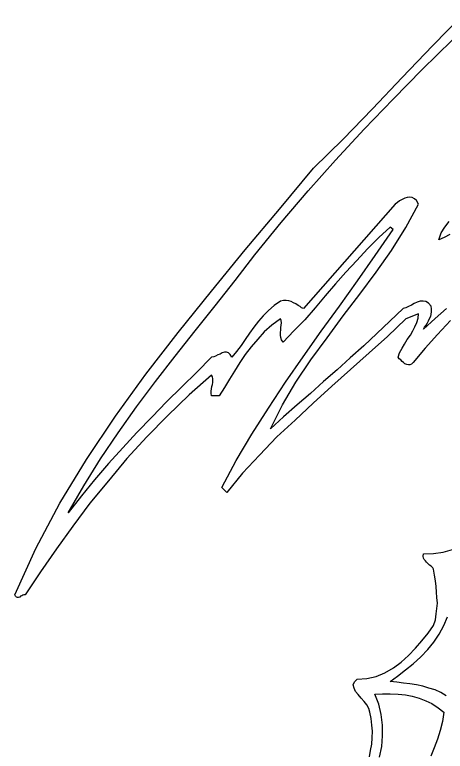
# Model space of a CAD drawing. Extents: x 0.02 to 7.8, y 0.03 to 7.11.
# Drawn here: x 0.019 to 1.135, y 4.044 to 5.954 of the extents above; entities that cross this region are included whole.
import ezdxf

# ---------------------------------------------------------------- set-up
doc = ezdxf.new("R2010")
doc.units = 0
doc.layers.add('1', color=7, linetype='Continuous')

msp = doc.modelspace()

# ---------------------------------------------------------------- linework, layer by layer
for points in [[(1.149, 5.161), (1.115, 5.125), (1.083, 5.089), (1.052, 5.052), (1.048, 5.048), (1.044, 5.046), (1.04, 5.046), (1.036, 5.047), (1.031, 5.049), (1.027, 5.052), (1.024, 5.055), (1.02, 5.059), (1.016, 5.062), (1.013, 5.066), (1.017, 5.077), (1.024, 5.089), (1.03, 5.1), (1.037, 5.112), (1.045, 5.123), (1.051, 5.134), (1.057, 5.145), (1.062, 5.156), (1.065, 5.167), (1.066, 5.178), (1.033, 5.165), (0.986, 5.12), (0.938, 5.077), (0.89, 5.034), (0.841, 4.991), (0.793, 4.947), (0.746, 4.903), (0.699, 4.859), (0.654, 4.812), (0.61, 4.765), (0.569, 4.715), (0.556, 4.728), (0.593, 4.798), (0.634, 4.866), (0.677, 4.934), (0.721, 5.001), (0.767, 5.067), (0.814, 5.133), (0.861, 5.198), (0.908, 5.264), (0.954, 5.33), (1, 5.397), (0.993, 5.403), (0.963, 5.376), (0.934, 5.347), (0.906, 5.317), (0.878, 5.286), (0.851, 5.256), (0.824, 5.225), (0.798, 5.194), (0.771, 5.163), (0.743, 5.134), (0.715, 5.105), (0.711, 5.111), (0.709, 5.117), (0.708, 5.123), (0.708, 5.13), (0.709, 5.137), (0.709, 5.143), (0.71, 5.149), (0.711, 5.155), (0.71, 5.161), (0.708, 5.165), (0.686, 5.149), (0.666, 5.132), (0.649, 5.113), (0.632, 5.093), (0.617, 5.073), (0.603, 5.052), (0.589, 5.03), (0.576, 5.009), (0.563, 4.987), (0.549, 4.966), (0.529, 4.966), (0.528, 4.973), (0.528, 4.978), (0.529, 4.984), (0.53, 4.99), (0.532, 4.995), (0.533, 5), (0.533, 5.005), (0.533, 5.01), (0.532, 5.015), (0.529, 5.019), (0.471, 4.968), (0.415, 4.914), (0.362, 4.859), (0.31, 4.803), (0.262, 4.745), (0.214, 4.687), (0.17, 4.628), (0.127, 4.569), (0.086, 4.509), (0.046, 4.45), (0.043, 4.45), (0.04, 4.449), (0.037, 4.447), (0.034, 4.446), (0.032, 4.444), (0.029, 4.443), (0.026, 4.443), (0.024, 4.444), (0.021, 4.446), (0.019, 4.45), (0.074, 4.57), (0.136, 4.687), (0.205, 4.801), (0.28, 4.913), (0.359, 5.022), (0.443, 5.13), (0.529, 5.237), (0.617, 5.344), (0.706, 5.45), (0.794, 5.556), (0.871, 5.631), (0.947, 5.71), (1.024, 5.791), (1.102, 5.873), (1.181, 5.954)], [(1.147, 5.384), (1.133, 5.376), (1.119, 5.37), (1.125, 5.388), (1.134, 5.403), (1.146, 5.418)], [(0.939, 4.03), (0.942, 4.046), (0.945, 4.062), (0.946, 4.079), (0.947, 4.096), (0.945, 4.112), (0.943, 4.129), (0.94, 4.145), (0.937, 4.155), (0.932, 4.164), (0.925, 4.173), (0.917, 4.182), (0.91, 4.191), (0.903, 4.199), (0.899, 4.208), (0.897, 4.216), (0.9, 4.224), (0.907, 4.231), (0.932, 4.233), (0.956, 4.238), (0.979, 4.247), (1.001, 4.26), (1.021, 4.275), (1.04, 4.292), (1.058, 4.311), (1.075, 4.33), (1.091, 4.35), (1.105, 4.37), (1.11, 4.385), (1.112, 4.4), (1.114, 4.414), (1.115, 4.428), (1.114, 4.443), (1.113, 4.457), (1.112, 4.471), (1.11, 4.486), (1.108, 4.501), (1.105, 4.516), (1.103, 4.52), (1.099, 4.524), (1.095, 4.527), (1.091, 4.53), (1.087, 4.534), (1.084, 4.538), (1.081, 4.541), (1.079, 4.545), (1.078, 4.55), (1.079, 4.556), (1.105, 4.557), (1.13, 4.56), (1.154, 4.567)]]:
    msp.add_lwpolyline(points)
at = {"layer": '1'}
for points in [[(1.139, 5.192), (1.109, 5.166), (1.079, 5.139), (1.082, 5.144), (1.086, 5.149), (1.089, 5.155), (1.092, 5.16), (1.095, 5.166), (1.098, 5.172), (1.099, 5.177), (1.1, 5.184), (1.1, 5.191), (1.099, 5.198), (1.092, 5.206), (1.085, 5.21), (1.078, 5.211), (1.07, 5.211), (1.063, 5.209), (1.055, 5.205), (1.048, 5.201), (1.04, 5.197), (1.033, 5.194), (1.026, 5.192), (0.992, 5.159), (0.958, 5.127), (0.924, 5.095), (0.889, 5.064), (0.855, 5.033), (0.82, 5.003), (0.786, 4.972), (0.751, 4.942), (0.716, 4.911), (0.682, 4.88), (0.713, 4.942), (0.748, 5.001), (0.787, 5.059), (0.829, 5.116), (0.871, 5.173), (0.914, 5.229), (0.956, 5.286), (0.996, 5.343), (1.033, 5.402), (1.066, 5.463), (1.061, 5.472), (1.056, 5.477), (1.05, 5.48), (1.043, 5.481), (1.037, 5.48), (1.031, 5.478), (1.024, 5.475), (1.017, 5.471), (1.012, 5.467), (1.006, 5.463), (0.768, 5.192), (0.763, 5.194), (0.759, 5.197), (0.754, 5.2), (0.748, 5.204), (0.742, 5.207), (0.736, 5.21), (0.73, 5.212), (0.723, 5.213), (0.716, 5.213), (0.708, 5.211), (0.692, 5.2), (0.677, 5.187), (0.663, 5.173), (0.651, 5.159), (0.639, 5.144), (0.628, 5.128), (0.617, 5.112), (0.606, 5.096), (0.594, 5.081), (0.582, 5.066), (0.578, 5.073), (0.573, 5.077), (0.568, 5.079), (0.563, 5.079), (0.557, 5.077), (0.552, 5.074), (0.546, 5.072), (0.54, 5.069), (0.535, 5.067), (0.529, 5.066), (0.491, 5.027), (0.452, 4.989), (0.413, 4.95), (0.375, 4.911), (0.336, 4.871), (0.299, 4.831), (0.262, 4.79), (0.226, 4.748), (0.192, 4.706), (0.158, 4.662), (0.198, 4.732), (0.241, 4.802), (0.287, 4.87), (0.335, 4.937), (0.384, 5.003), (0.435, 5.069), (0.487, 5.134), (0.539, 5.199), (0.591, 5.265), (0.642, 5.331), (0.71, 5.415), (0.78, 5.497), (0.851, 5.577), (0.925, 5.657), (1, 5.735), (1.076, 5.812), (1.153, 5.888)], [(1.138, 4.188), (1.124, 4.196), (1.109, 4.203), (1.093, 4.208), (1.077, 4.213), (1.061, 4.216), (1.044, 4.219), (1.027, 4.221), (1.01, 4.223), (0.993, 4.225), (1.012, 4.239), (1.032, 4.255), (1.052, 4.271), (1.072, 4.289), (1.09, 4.308), (1.106, 4.327), (1.12, 4.348), (1.132, 4.37), (1.141, 4.393)], [(0.965, 4.029), (0.971, 4.056), (0.973, 4.084), (0.973, 4.112), (0.969, 4.139), (0.963, 4.166), (0.953, 4.192), (0.973, 4.193), (0.993, 4.193), (1.013, 4.192), (1.032, 4.19), (1.05, 4.187), (1.068, 4.182), (1.085, 4.175), (1.101, 4.168), (1.117, 4.157), (1.132, 4.145)], [(1.132, 4.145), (1.128, 4.121), (1.122, 4.098), (1.115, 4.075), (1.107, 4.053), (1.098, 4.031)]]:
    msp.add_lwpolyline(points, dxfattribs=at)

doc.saveas('drawing.dxf')
